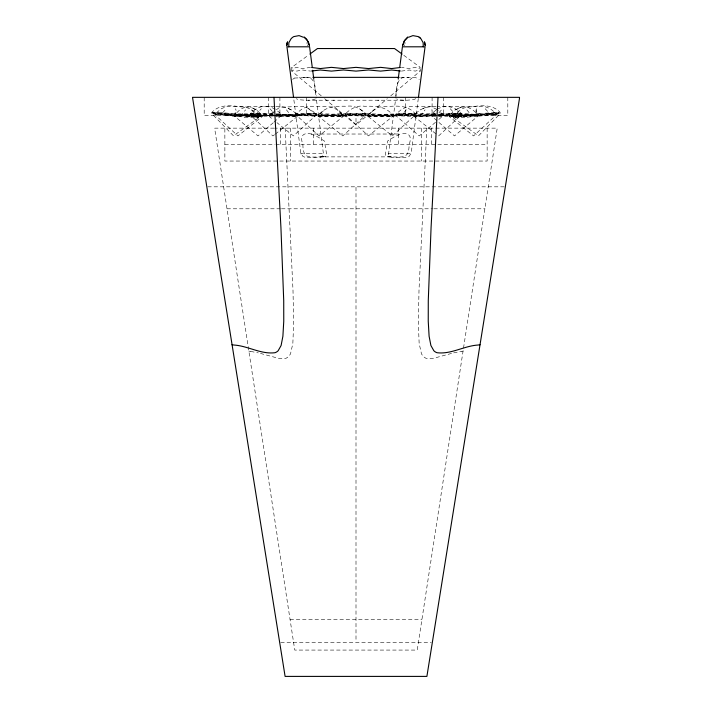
<?xml version="1.0" encoding="UTF-8"?>
<svg xmlns="http://www.w3.org/2000/svg" width="712" height="712" viewBox="0 0 712 712"><rect width="100%" height="100%" fill="white"/><g stroke="black" fill="none" stroke-linecap="round" stroke-linejoin="round"><path stroke-width="0.53" stroke-dasharray="3.56 2.67" d="M285.156 128.142L292.997 290.193L293.664 323.115L292.846 343.469L290.514 353.882L288.734 356.578L285.957 358.341L278.997 358.456L260.467 353.419M418.309 98.47L411.162 153.285L409.008 156.462L405.858 157.699L392.526 157.699L389.749 156.462L388.547 154.103L395.472 100.205M388.538 154.103L388.547 153.285L411.135 153.285M343.22 115.059L343.175 116.465L319.02 135.912L296.13 114.988L296.174 113.582L302.342 108.74L308.492 106.248L315.345 106.266L331.525 106.978L337.372 109.853L343.22 115.059L329.024 113.973L298.106 113.368C296.228 113.68 295.498 114.223 297.821 113.893L314.74 115.237L343.059 115.415L337.363 109.844M395.774 95.995C396.522 88.617 396.593 75.463 407.326 77.43M258.705 117.756L233.492 135.832L211.82 113.653L211.936 112.256C219.616 104.192 230.697 105.376 240.665 106.818C248.079 106.444 254.3 110.885 258.839 116.368L258.412 116.857L248.639 116.465L235.699 115.077L236.055 109.862M256.81 117.311L258.242 117.177L258.714 117.765L258.83 116.359L257.708 116.332M232.744 113.635L235.085 113.555L235.601 108.731M395.747 98.069L398.239 78.818M404.434 45.817L404.612 44.82M359.56 108.74L365.648 113.938L337.995 115.522L322.865 115.7L318.673 115.059C325.339 106.141 336.473 106.017 346.539 106.266C353.855 105.002 360.566 108.66 365.719 113.573L365.763 114.979L342.864 135.912L318.718 116.465L318.673 115.059L324.53 109.844M316.529 100.205L323.462 154.103L322.251 156.462L319.474 157.699L306.142 157.699L302.992 156.462L300.838 153.285L293.691 98.47M453.295 117.756L478.508 135.832L500.18 113.653L500.064 112.256C492.384 104.192 481.303 105.376 471.335 106.818C463.921 106.444 457.7 110.885 453.161 116.368L453.286 117.765L454.959 117.889L467.473 117.195M217.356 114.312L213.716 114.098C211.891 113.546 211.197 112.914 213.484 113.519L222.01 113.537M453.286 117.765L453.767 117.169L455.19 117.311M404.861 43.788L405.181 42.747M454.292 116.332C452.414 116.385 453.58 117.195 454.834 116.492L463.361 116.465L480.929 115.032L495.979 113.404L500.064 112.256L499.699 112.541M365.719 113.573L341.822 113.635L318.673 115.059M292.659 79.415L294.412 78.053M436.954 109.443L431.036 106.675L407.985 106.489L401.888 109.167L395.854 114.142L396.228 114.694L399.619 115.032L419.43 115.397L420.952 115.059L425.082 109.844M455.911 115.059L477.058 114.721L496.317 113.466L449.281 115.175L449.325 116.581L473.587 135.921L496.371 114.872L496.317 113.466L490.132 108.66L484.116 106.293L461.082 107.129L455.093 109.933L449.361 115.486L455.911 115.059L460.041 109.844M275.304 109.159L269.207 106.489L246.165 106.666L240.247 109.434L234.435 114.881L241.43 115.059L245.587 109.844M435.495 122.304L419.226 135.921L395.836 115.549L395.854 114.142L403.001 113.591L407.228 108.749M438.984 112.772L442.508 108.74M221.841 113.582L262.247 115.175L243.646 115.059L215.211 113.466L215.157 114.872L237.933 135.921L262.194 116.581L262.247 115.175L256.427 109.933L250.446 107.129L227.413 106.293L221.396 108.66L215.273 113.733L221.841 113.582L226.345 108.74M274.325 106.684L262.372 106.293L256.347 108.66L250.232 113.742L256.801 113.582L261.304 108.74M403.784 55.313L420.222 67.355L418.994 68.566L415.336 67.355L409.4 68.566L401.417 67.355M274.512 134.728L272.892 135.921L250.117 114.872L269.768 115.46L271.174 115.059L275.001 111.33M436.144 106.72C427.85 106.017 419.653 108.42 414.322 115.184L414.375 116.59L437.017 134.728M368.113 115.059L372.296 115.7L387.435 115.522L413.503 113.893C415.835 114.223 415.105 113.68 413.218 113.368L369.759 114.748C363.538 117.925 378.553 105.883 379.808 106.978C391.876 106.631 406.116 103.08 415.158 113.582L415.203 114.979L392.303 135.912L368.149 116.465L368.113 115.059L373.969 109.844M273.23 122.758L257.975 135.921L234.292 115.914L234.284 114.507L240.914 113.849L272.456 113.822M274.04 122.037L281.356 115.54L281.347 114.134L276.06 109.781M321.254 95.835L291.778 71.102L293.006 70.025L296.664 71.102L302.6 70.025L310.583 71.102M438.788 119.465L442.909 115.922L442.917 114.516L438.441 110.707M438.628 135.921L461.412 114.872L461.358 113.466C455.137 106.373 445.952 105.501 437.204 106.684M324.627 98.656L356 124.983L387.373 98.656M390.746 95.835L420.222 71.102L420.222 67.355M436.412 109.781L431.125 114.134L431.116 115.54L437.622 121.316M273.657 111.757L269.234 115.068L269.278 116.474L273.55 119.919M275.313 134.141L297.153 116.59L297.207 115.184C291.867 108.42 283.67 106.017 275.384 106.72M291.778 71.102L291.778 67.355L308.216 55.313M276.309 109.773L280.056 107.147L304.985 106.364L316.279 113.591L316.324 114.997L293.433 135.93L276.968 122.669M415.763 98.692L413.601 99.68L406.952 100.214L305.048 100.214L298.417 99.68L296.245 98.692M315.434 98.897L312.488 99.929L308.163 100.214M454.283 116.35L457.318 115.976M426.123 107.138L420.133 109.942M461.082 107.129L455.093 109.933M455.182 117.32L463.921 115.807L483.822 114.08M437.168 109.159L443.264 106.489L466.316 106.666L472.225 109.434L478.197 114.507L478.188 115.914L454.505 135.921L438.432 122.037M494.644 114.312L498.284 114.098C500.109 113.546 500.803 112.914 498.516 113.519L489.989 113.537M499.237 113.226L497.537 113.235M314.633 113.698L274.832 115.264M494.644 114.303L476.426 116.474M461.99 115.308L457.318 115.985M315.176 113.876L316.279 113.591L276.238 115.006M214.463 113.235L212.763 113.226M451.533 353.419L433.003 358.456L426.043 358.341L423.266 356.578L421.486 353.882L419.154 343.469L418.336 323.115L419.003 290.193L426.844 128.142M494.965 112.523L479.256 113.644M453.686 352.885L461.394 351.408M212.292 112.523L218.584 112.327L232.744 113.644M467.464 117.204L474.094 116.368M275.909 116.163L305.537 114.819L316.324 114.997L276.443 116.341M479.256 113.635L463.859 115.21M474.023 115.566L478.642 115.148M294.421 78.053L311.358 77.359M439.811 114.712L461.358 113.466L438.957 114.205M440.025 113.822L464.019 113.6L478.197 114.507L477.672 115.059L467.419 115.522L439.438 115.157M212.301 112.541L211.936 112.256L216.03 113.413L237.977 115.558M213.013 112.861L213.84 112.71M439.001 115.415L457.638 114.507L461.412 114.872L439.838 115.531M440.016 114.641L468.051 114.712L477.805 115.335L478.188 115.914L463.307 116.59L437.747 116.198M310.583 67.355L302.6 68.566L296.664 67.355L293.006 68.566L291.778 67.355M275.633 114.507L297.207 115.184L276.327 114.881M401.417 71.102L409.4 70.025L415.336 71.102L418.994 70.025L420.222 71.102M217.035 112.523L218.584 112.318M435.281 114.694L431.641 114.97L431.116 115.54L436.233 115.825M276.238 115.825L281.356 115.54L280.839 114.97L275.793 114.73M436.287 113.849L403.001 113.591M438.752 115.344L442.917 114.516L437.8 114.214M489.998 113.528L483.822 114.089M463.352 116.465L465.31 116.234M273.444 116.011L249.173 116.59L234.292 115.914L234.666 115.335L244.43 114.712L272.456 114.641M273.987 115.914L297.153 116.59L275.606 115.326M273.337 114.134L256.801 113.582M273.266 114.579L252.101 113.6C249.698 113.555 249.28 114.632 251.763 114.863L273.283 115.54M273.043 115.157L253.597 115.584L241.43 115.059M435.895 114.507L416.253 115.041C406.285 115.736 434.026 115.575 435.762 115.068L431.614 109.853M435.192 114.881L420.952 115.059M244.528 117.195L258.714 117.765M228.178 114.089L222.002 113.528M463.868 115.193L460.237 115.228M250.01 115.308L254.682 115.985M251.763 115.228L248.132 115.193M407.193 77.43L408.759 77.359M235.565 116.465L237.906 116.376M322.269 156.845L325.259 156.56L326.763 155.065L324.405 141.056L318.291 137.185L311.304 134.025L400.696 134.025L393.709 137.185L387.595 141.056L385.237 155.065L386.741 156.56L389.731 156.845M233.358 115.148L235.699 115.068M437.791 115.032L442.526 115.344L442.909 115.922L438.752 115.967M436.242 115.006L432.78 114.472C430.457 114.846 431.196 114.16 433.056 113.822L435.29 114.071M320.498 156.889L323.515 156.845L320.097 156.889M311.553 134.025C302.564 132.085 299.805 136.259 302.894 144.794C302.983 158.42 308.518 157.201 319.661 156.88L392.339 156.88C403.392 157.219 409.026 158.447 409.106 144.794C412.186 136.259 409.445 132.076 400.447 134.025M334.257 100.214L333.029 100.214M378.971 100.214L377.743 100.214M318.985 134.025L320.284 134.025M400.642 77.359C406.223 78.774 414.491 75.356 419.341 79.415M274.173 128.142L214.775 128.142L214.775 129.139L294.759 650.074L417.241 650.074L497.225 128.142L274.743 128.142M224.859 144.598L274.743 144.598M275.856 144.598L487.142 144.598M207.788 186.82L505.324 186.82M227.003 208.794L280.377 208.794M281.489 208.794L432.727 208.794M433.839 208.794L484.997 208.794M290.051 619.413L421.949 619.413M280.759 642.384L431.241 642.384M435.922 115.326L414.375 116.59L435.228 115.691M391.716 134.025L393.015 134.025M388.485 156.845L391.502 156.889M403.838 100.214L399.477 99.929L396.566 98.897M228.178 114.08L248.079 115.825L256.818 117.32M237.906 116.368L244.536 117.204M273.007 115.255L269.234 115.068L273.221 115.789M303.241 77.359L304.807 77.43M474.094 116.376L476.435 116.465M273.426 115.397L271.174 115.059M254.682 115.976L257.717 116.35M304.674 77.43C315.416 75.463 315.478 88.617 316.226 95.995M275.784 113.92L279.424 113.822C281.285 114.16 282.023 114.846 279.691 114.472L275.864 114.757M246.69 116.234L248.648 116.465M493.416 112.327L499.708 112.523M250.606 351.408L258.314 352.885M435.753 116.474L410.014 116.456L395.836 115.549L396.362 114.979L406.623 114.516L432.771 114.721L436.278 115.255M248.141 115.21L235.076 113.546M498.16 112.701L498.987 112.852M235.574 116.474L217.356 114.303M291.386 109.942L285.405 107.138M256.427 109.933L250.446 107.129M308.679 108.758L314.348 113.6M485.183 108.74L489.687 113.582M450.224 108.74L454.728 113.582M269.973 108.74L273.488 112.772M466.894 109.844L471.041 115.059M286.438 109.844L290.567 115.059M251.478 109.844L255.617 115.059M306.819 42.747L307.139 43.788M301.078 154.103L300.838 153.285L323.426 153.285L323.453 154.103M307.388 44.82L307.566 45.817M313.761 78.818L316.253 98.069M476.399 108.731L476.915 113.555M475.945 109.862L476.301 115.077M507.807 97.339L507.807 115.593L204.193 115.593L204.193 97.339M487.142 128.142L487.142 161.046L224.859 161.046L224.859 128.142M443.407 97.339L443.407 115.593M432.095 97.339L432.095 115.593M431.508 128.142L431.508 144.598M421.735 128.142L421.735 161.046M405.422 97.339L405.422 115.593M398.693 128.142L398.693 144.598M356 118.325L356 124.983M356 187.185L356 640.604M313.307 128.142L313.307 144.598M306.578 97.339L306.578 115.593M290.265 128.142L290.265 161.046M280.492 128.142L280.492 144.598M279.905 97.339L279.905 115.593M268.593 97.339L268.593 115.593M248.871 351.149A41.385 40.602 1.3 0 1 250.615 351.363M461.385 351.363A41.385 40.602 -1.3 0 1 463.129 351.149M345.605 113.573L345.56 114.979L368.46 135.912L392.615 116.465L392.659 115.059C385.993 106.141 374.85 106.017 364.784 106.266C357.469 105.002 350.758 108.66 345.605 113.573L349.361 114.463L364.179 115.228L388.467 115.7L392.659 115.059L369.501 113.635L345.605 113.573M318.78 116.092L320.649 116.67L333.59 116.643L365.763 114.979L365.22 114.454L363.823 114.774C349.494 114.196 334.613 114.632 320.364 116.145L318.78 116.092M368.22 116.092L370.089 116.67L383.029 116.643L415.203 114.979L414.66 114.463L413.263 114.774C398.934 114.196 384.053 114.641 369.804 116.145L368.22 116.092M449.397 116.296L486.189 114.694L496.371 114.872L449.397 116.296M215.246 114.552L251.47 115.647L262.194 116.581L215.318 114.588M296.21 114.757L298.061 114.774C312.399 114.196 327.271 114.641 341.52 116.154C343.852 115.807 343.122 116.35 341.235 116.67L310.316 116.074L296.21 114.757M345.649 114.748L347.5 114.774C361.829 114.196 376.71 114.632 390.959 116.145C393.291 115.807 392.561 116.35 390.674 116.67L359.756 116.074L345.649 114.748"/><path stroke-width="1.07" d="M273.987 97.339L280.928 227.537L283.723 300.598L283.759 321.228L282.895 336.233L281.098 345.525L278.134 350.776A7.885 7.788 -1.1 0 1 274.921 352.725C260.904 354.469 247.91 345.899 233.999 345.035A49.938 49.057 1.3 0 0 231.987 344.75M425.206 45.853L424.432 41.741M286.758 45.159L286.829 44.153M398.239 78.818L399.352 70.274M399.77 67.079L402.422 46.805L425.064 46.805L418.451 97.402M423.231 46.805L423.177 42.747L420.934 38.751A12.665 10.546 -90 0 0 418.229 36.606L412.924 35.609L408.777 37.193M286.963 43.441L287.301 42.311M286.794 44.304L286.998 43.227M402.574 45.844L404.336 40.887L407.673 37.238M402.707 45.159L404.55 40.522L407.949 37.051M287.568 41.741L286.794 45.853M309.898 54.085L317.463 48.541L394.537 48.541L402.102 54.085M400.331 67.489L391.68 68.566L380.582 67.355L368.531 68.566L356 67.355L343.469 68.566L331.418 67.355L320.32 68.566L311.669 67.489M311.669 70.978L320.32 70.016L331.418 71.102L343.469 69.981L356 71.102L368.531 69.981L380.582 71.102L391.68 70.016L400.331 70.978M312.862 77.359L399.138 77.359M303.223 37.193L299.076 35.609L293.771 36.606A12.665 10.546 -90 0 0 291.075 38.751L288.823 42.747L288.769 46.805M304.051 37.051L306.596 39.365M304.327 37.238L307.45 40.522L309.293 45.159M306.525 39.276L308.269 42.07M308.572 42.764L309.426 45.844M308.145 41.777L308.67 43.005M424.699 42.311L425.242 45.159M312.23 67.079L309.578 46.805L286.936 46.805L293.549 97.402M312.648 70.274L313.761 78.818M438.013 97.339L431.072 227.537L428.277 300.598L428.241 321.228L429.105 336.233L430.902 345.525L433.866 350.776A7.885 7.788 1.1 0 0 437.079 352.725C451.097 354.469 464.091 345.899 478.001 345.035A49.938 49.057 -1.3 0 1 480.013 344.75M419.163 37.193A12.665 10.546 90 0 1 420.08 37.914M519.484 98.443L426.897 676.4L285.103 676.4L192.516 97.339L519.484 97.339L519.484 98.443"/></g></svg>
